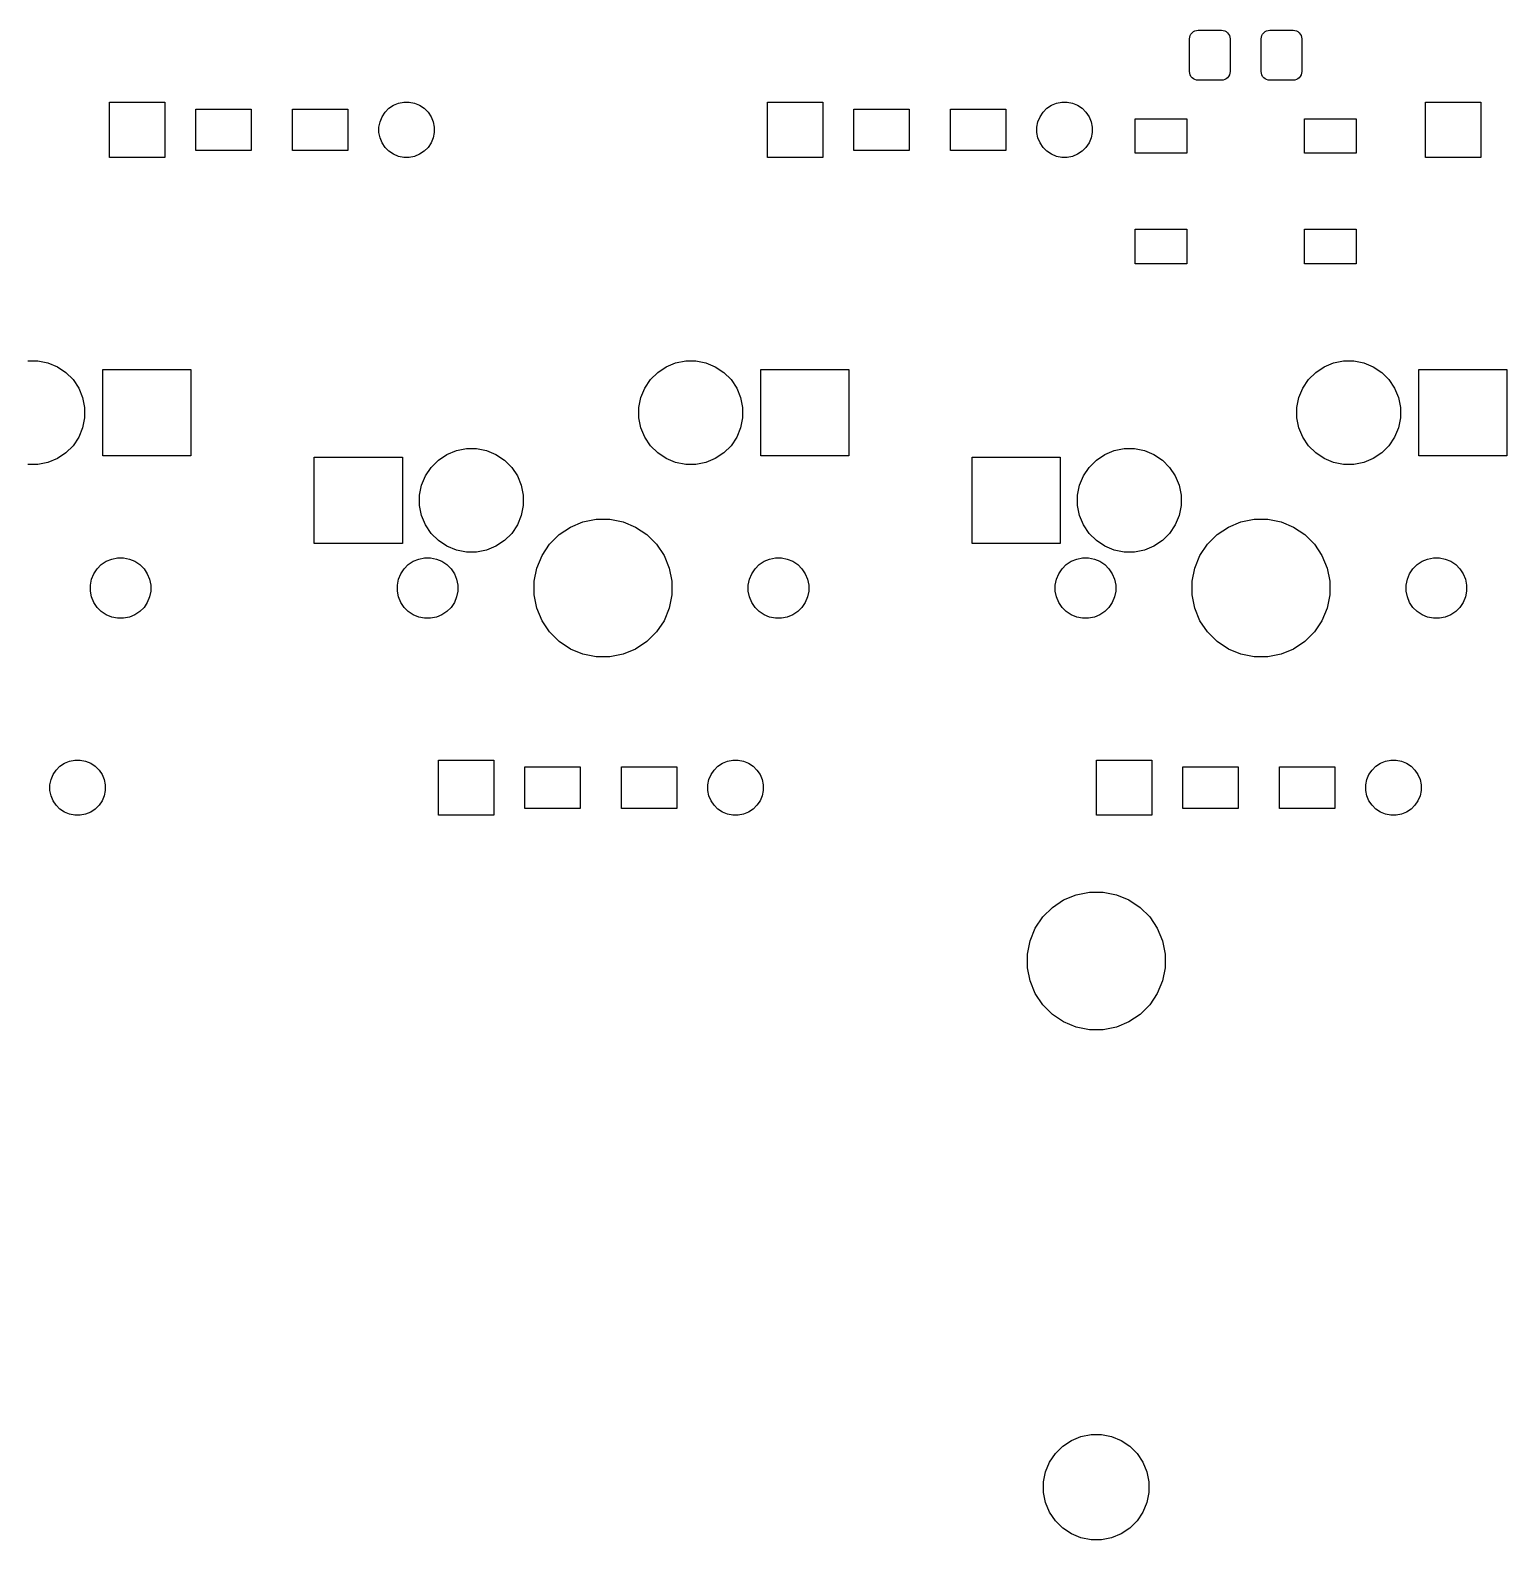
# Model space of a CAD drawing. Extents: x 49 to 351, y -118 to -25.
# Drawn here: x 197.73 to 240.48, y -118.05 to -74.33 of the extents above; entities that cross this region are included whole.
import ezdxf

# ---------------------------------------------------------------- set-up
doc = ezdxf.new("R2010")
doc.units = 0
doc.layers.add('BLACK', color=7, linetype='CONTINUOUS')

msp = doc.modelspace()

# ---------------------------------------------------------------- linework, layer by layer
at = {"layer": 'BLACK', "linetype": 'CONTINUOUS'}
for p, q in [((231.293, -74.582), (231.298, -74.5332)), ((231.293, -75.532), (231.293, -74.582)), ((231.298, -74.5332), (231.312, -74.4863)), ((231.312, -74.4863), (231.335, -74.4431)), ((231.335, -74.4431), (231.366, -74.4052)), ((231.366, -74.4052), (231.404, -74.3741)), ((231.404, -74.3741), (231.447, -74.351)), ((231.447, -74.351), (231.494, -74.3368)), ((231.494, -74.3368), (231.543, -74.332)), ((231.543, -74.332), (232.218, -74.332)), ((232.218, -74.332), (232.267, -74.3368)), ((232.267, -74.3368), (232.314, -74.351)), ((232.314, -74.351), (232.357, -74.3741)), ((232.357, -74.3741), (232.395, -74.4052)), ((232.395, -74.4052), (232.426, -74.4431)), ((232.426, -74.4431), (232.449, -74.4863)), ((232.449, -74.4863), (232.463, -74.5332)), ((232.463, -74.5332), (232.468, -74.582)), ((232.468, -74.582), (232.468, -75.532)), ((233.368, -74.582), (233.373, -74.5332)), ((233.368, -75.532), (233.368, -74.582)), ((233.373, -74.5332), (233.387, -74.4863)), ((233.387, -74.4863), (233.41, -74.4431)), ((233.41, -74.4431), (233.441, -74.4052)), ((233.441, -74.4052), (233.479, -74.3741)), ((233.479, -74.3741), (233.522, -74.351)), ((233.522, -74.351), (233.569, -74.3368)), ((233.569, -74.3368), (233.618, -74.332)), ((233.618, -74.332), (234.293, -74.332)), ((234.293, -74.332), (234.342, -74.3368)), ((234.342, -74.3368), (234.389, -74.351)), ((234.389, -74.351), (234.432, -74.3741)), ((234.432, -74.3741), (234.47, -74.4052)), ((234.47, -74.4052), (234.501, -74.4431)), ((234.501, -74.4431), (234.524, -74.4863)), ((234.524, -74.4863), (234.538, -74.5332)), ((234.538, -74.5332), (234.543, -74.582)), ((234.543, -74.582), (234.543, -75.532)), ((231.298, -75.5808), (231.293, -75.532)), ((231.312, -75.6277), (231.298, -75.5808)), ((232.463, -75.5808), (232.449, -75.6277)), ((232.468, -75.532), (232.463, -75.5808)), ((233.373, -75.5808), (233.368, -75.532)), ((233.387, -75.6277), (233.373, -75.5808)), ((234.538, -75.5808), (234.524, -75.6277)), ((234.543, -75.532), (234.538, -75.5808)), ((231.335, -75.6709), (231.312, -75.6277)), ((231.366, -75.7088), (231.335, -75.6709)), ((231.404, -75.7399), (231.366, -75.7088)), ((231.447, -75.763), (231.404, -75.7399)), ((231.494, -75.7772), (231.447, -75.763)), ((231.543, -75.782), (231.494, -75.7772)), ((232.218, -75.782), (231.543, -75.782)), ((232.267, -75.7772), (232.218, -75.782)), ((232.314, -75.763), (232.267, -75.7772)), ((232.357, -75.7399), (232.314, -75.763)), ((232.395, -75.7088), (232.357, -75.7399)), ((232.426, -75.6709), (232.395, -75.7088)), ((232.449, -75.6277), (232.426, -75.6709)), ((233.41, -75.6709), (233.387, -75.6277)), ((233.441, -75.7088), (233.41, -75.6709)), ((233.479, -75.7399), (233.441, -75.7088)), ((233.522, -75.763), (233.479, -75.7399)), ((233.569, -75.7772), (233.522, -75.763)), ((233.618, -75.782), (233.569, -75.7772)), ((234.293, -75.782), (233.618, -75.782)), ((234.342, -75.7772), (234.293, -75.782)), ((234.389, -75.763), (234.342, -75.7772)), ((234.432, -75.7399), (234.389, -75.763)), ((234.47, -75.7088), (234.432, -75.7399)), ((234.501, -75.6709), (234.47, -75.7088)), ((234.524, -75.6277), (234.501, -75.6709)), ((200.024, -78.016), (200.024, -76.416)), ((200.024, -76.416), (201.624, -76.416)), ((201.624, -76.416), (201.624, -78.016)), ((208.245, -76.507), (208.391, -76.4467)), ((208.391, -76.4467), (208.545, -76.416)), ((208.545, -76.416), (208.703, -76.416)), ((208.703, -76.416), (208.857, -76.4467)), ((208.857, -76.4467), (209.003, -76.507)), ((219.074, -78.016), (219.074, -76.416)), ((219.074, -76.416), (220.674, -76.416)), ((220.674, -76.416), (220.674, -78.016)), ((227.295, -76.507), (227.441, -76.4467)), ((227.441, -76.4467), (227.595, -76.416)), ((227.595, -76.416), (227.753, -76.416)), ((227.753, -76.416), (227.907, -76.4467)), ((227.907, -76.4467), (228.053, -76.507)), ((238.124, -78.016), (238.124, -76.416)), ((238.124, -76.416), (239.724, -76.416)), ((239.724, -76.416), (239.724, -78.016)), ((202.524, -77.816), (202.524, -76.616)), ((202.524, -76.616), (204.124, -76.616)), ((204.124, -76.616), (204.124, -77.816)), ((205.324, -77.816), (205.324, -76.616)), ((205.324, -76.616), (206.924, -76.616)), ((206.924, -76.616), (206.924, -77.816)), ((207.855, -76.9826), (207.915, -76.8371)), ((207.915, -76.8371), (208.003, -76.706)), ((208.003, -76.706), (208.114, -76.5946)), ((208.114, -76.5946), (208.245, -76.507)), ((209.003, -76.507), (209.134, -76.5946)), ((209.134, -76.5946), (209.245, -76.706)), ((209.245, -76.706), (209.333, -76.8371)), ((209.333, -76.8371), (209.393, -76.9826)), ((221.574, -77.816), (221.574, -76.616)), ((221.574, -76.616), (223.174, -76.616)), ((223.174, -76.616), (223.174, -77.816)), ((224.374, -77.816), (224.374, -76.616)), ((224.374, -76.616), (225.974, -76.616)), ((225.974, -76.616), (225.974, -77.816)), ((226.905, -76.9826), (226.965, -76.8371)), ((226.965, -76.8371), (227.053, -76.706)), ((227.053, -76.706), (227.164, -76.5946)), ((227.164, -76.5946), (227.295, -76.507)), ((228.053, -76.507), (228.184, -76.5946)), ((228.184, -76.5946), (228.295, -76.706)), ((228.295, -76.706), (228.383, -76.8371)), ((228.383, -76.8371), (228.443, -76.9826)), ((229.718, -77.894), (229.718, -76.894)), ((229.718, -76.894), (231.218, -76.894)), ((231.218, -76.894), (231.218, -77.894)), ((234.618, -77.894), (234.618, -76.894)), ((234.618, -76.894), (236.118, -76.894)), ((236.118, -76.894), (236.118, -77.894)), ((207.824, -77.1372), (207.855, -76.9826)), ((207.824, -77.2948), (207.824, -77.1372)), ((207.855, -77.4494), (207.824, -77.2948)), ((209.393, -76.9826), (209.424, -77.1372)), ((209.424, -77.2948), (209.393, -77.4494)), ((209.424, -77.1372), (209.424, -77.2948)), ((226.874, -77.1372), (226.905, -76.9826)), ((226.874, -77.2948), (226.874, -77.1372)), ((226.905, -77.4494), (226.874, -77.2948)), ((228.443, -76.9826), (228.474, -77.1372)), ((228.474, -77.2948), (228.443, -77.4494)), ((228.474, -77.1372), (228.474, -77.2948)), ((207.915, -77.5949), (207.855, -77.4494)), ((208.003, -77.726), (207.915, -77.5949)), ((208.114, -77.8374), (208.003, -77.726)), ((209.245, -77.726), (209.134, -77.8374)), ((209.333, -77.5949), (209.245, -77.726)), ((209.393, -77.4494), (209.333, -77.5949)), ((226.965, -77.5949), (226.905, -77.4494)), ((227.053, -77.726), (226.965, -77.5949)), ((227.164, -77.8374), (227.053, -77.726)), ((228.295, -77.726), (228.184, -77.8374)), ((228.383, -77.5949), (228.295, -77.726)), ((228.443, -77.4494), (228.383, -77.5949)), ((201.624, -78.016), (200.024, -78.016)), ((204.124, -77.816), (202.524, -77.816)), ((206.924, -77.816), (205.324, -77.816)), ((208.245, -77.925), (208.114, -77.8374)), ((208.391, -77.9853), (208.245, -77.925)), ((208.545, -78.016), (208.391, -77.9853)), ((208.703, -78.016), (208.545, -78.016)), ((208.857, -77.9853), (208.703, -78.016)), ((209.003, -77.925), (208.857, -77.9853)), ((209.134, -77.8374), (209.003, -77.925)), ((220.674, -78.016), (219.074, -78.016)), ((223.174, -77.816), (221.574, -77.816)), ((225.974, -77.816), (224.374, -77.816)), ((227.295, -77.925), (227.164, -77.8374)), ((227.441, -77.9853), (227.295, -77.925)), ((227.595, -78.016), (227.441, -77.9853)), ((227.753, -78.016), (227.595, -78.016)), ((227.907, -77.9853), (227.753, -78.016)), ((228.053, -77.925), (227.907, -77.9853)), ((228.184, -77.8374), (228.053, -77.925)), ((231.218, -77.894), (229.718, -77.894)), ((236.118, -77.894), (234.618, -77.894)), ((239.724, -78.016), (238.124, -78.016)), ((229.718, -81.094), (229.718, -80.094)), ((229.718, -80.094), (231.218, -80.094)), ((231.218, -80.094), (231.218, -81.094)), ((234.618, -81.094), (234.618, -80.094)), ((234.618, -80.094), (236.118, -80.094)), ((236.118, -80.094), (236.118, -81.094)), ((231.218, -81.094), (229.718, -81.094)), ((236.118, -81.094), (234.618, -81.094)), ((197.655, -83.9075), (197.95, -83.9075)), ((197.95, -83.9075), (198.24, -83.9651)), ((216.415, -83.9651), (216.705, -83.9075)), ((216.705, -83.9075), (217, -83.9075)), ((217, -83.9075), (217.29, -83.9651)), ((235.465, -83.9651), (235.755, -83.9075)), ((235.755, -83.9075), (236.05, -83.9075)), ((236.05, -83.9075), (236.34, -83.9651)), ((198.24, -83.9651), (198.513, -84.0782)), ((198.513, -84.0782), (198.759, -84.2424)), ((198.759, -84.2424), (198.968, -84.4513)), ((199.829, -86.6575), (199.829, -84.1575)), ((199.829, -84.1575), (202.379, -84.1575)), ((202.379, -84.1575), (202.379, -86.6575)), ((215.687, -84.4513), (215.896, -84.2424)), ((215.896, -84.2424), (216.142, -84.0782)), ((216.142, -84.0782), (216.415, -83.9651)), ((217.29, -83.9651), (217.563, -84.0782)), ((217.563, -84.0782), (217.809, -84.2424)), ((217.809, -84.2424), (218.018, -84.4513)), ((218.879, -86.6575), (218.879, -84.1575)), ((218.879, -84.1575), (221.429, -84.1575)), ((221.429, -84.1575), (221.429, -86.6575)), ((234.737, -84.4513), (234.946, -84.2424)), ((234.946, -84.2424), (235.192, -84.0782)), ((235.192, -84.0782), (235.465, -83.9651)), ((236.34, -83.9651), (236.613, -84.0782)), ((236.613, -84.0782), (236.859, -84.2424)), ((236.859, -84.2424), (237.068, -84.4513)), ((237.929, -86.6575), (237.929, -84.1575)), ((237.929, -84.1575), (240.48, -84.1575)), ((240.48, -84.1575), (240.48, -86.6575)), ((198.968, -84.4513), (199.132, -84.697)), ((199.132, -84.697), (199.245, -84.97)), ((215.41, -84.97), (215.523, -84.697)), ((215.523, -84.697), (215.687, -84.4513)), ((218.018, -84.4513), (218.182, -84.697)), ((218.182, -84.697), (218.295, -84.97)), ((234.46, -84.97), (234.573, -84.697)), ((234.573, -84.697), (234.737, -84.4513)), ((237.068, -84.4513), (237.232, -84.697)), ((237.232, -84.697), (237.345, -84.97)), ((199.245, -84.97), (199.302, -85.2598)), ((215.352, -85.2598), (215.41, -84.97)), ((218.295, -84.97), (218.352, -85.2598)), ((234.403, -85.2598), (234.46, -84.97)), ((237.345, -84.97), (237.403, -85.2598)), ((199.302, -85.5552), (199.245, -85.845)), ((199.302, -85.2598), (199.302, -85.5552)), ((215.352, -85.5552), (215.352, -85.2598)), ((215.41, -85.845), (215.352, -85.5552)), ((218.352, -85.5552), (218.295, -85.845)), ((218.352, -85.2598), (218.352, -85.5552)), ((234.403, -85.5552), (234.403, -85.2598)), ((234.46, -85.845), (234.403, -85.5552)), ((237.403, -85.5552), (237.345, -85.845)), ((237.403, -85.2598), (237.403, -85.5552)), ((199.245, -85.845), (199.132, -86.118)), ((215.523, -86.118), (215.41, -85.845)), ((218.295, -85.845), (218.182, -86.118)), ((234.573, -86.118), (234.46, -85.845)), ((237.345, -85.845), (237.232, -86.118)), ((198.968, -86.3637), (198.759, -86.5726)), ((199.132, -86.118), (198.968, -86.3637)), ((209.792, -86.6182), (210.065, -86.5051)), ((210.065, -86.5051), (210.355, -86.4475)), ((210.355, -86.4475), (210.65, -86.4475)), ((210.65, -86.4475), (210.94, -86.5051)), ((210.94, -86.5051), (211.213, -86.6182)), ((215.687, -86.3637), (215.523, -86.118)), ((215.896, -86.5726), (215.687, -86.3637)), ((218.018, -86.3637), (217.809, -86.5726)), ((218.182, -86.118), (218.018, -86.3637)), ((228.842, -86.6182), (229.115, -86.5051)), ((229.115, -86.5051), (229.405, -86.4475)), ((229.405, -86.4475), (229.7, -86.4475)), ((229.7, -86.4475), (229.99, -86.5051)), ((229.99, -86.5051), (230.263, -86.6182)), ((234.737, -86.3637), (234.573, -86.118)), ((234.946, -86.5726), (234.737, -86.3637)), ((237.068, -86.3637), (236.859, -86.5726)), ((237.232, -86.118), (237.068, -86.3637)), ((197.95, -86.9075), (197.655, -86.9075)), ((198.24, -86.8499), (197.95, -86.9075)), ((198.513, -86.7368), (198.24, -86.8499)), ((198.759, -86.5726), (198.513, -86.7368)), ((202.379, -86.6575), (199.829, -86.6575)), ((205.952, -89.1975), (205.952, -86.6975)), ((205.952, -86.6975), (208.502, -86.6975)), ((208.502, -86.6975), (208.502, -89.1975)), ((209.337, -86.9913), (209.546, -86.7824)), ((209.546, -86.7824), (209.792, -86.6182)), ((211.213, -86.6182), (211.459, -86.7824)), ((211.459, -86.7824), (211.668, -86.9913)), ((216.142, -86.7368), (215.896, -86.5726)), ((216.415, -86.8499), (216.142, -86.7368)), ((216.705, -86.9075), (216.415, -86.8499)), ((217, -86.9075), (216.705, -86.9075)), ((217.29, -86.8499), (217, -86.9075)), ((217.563, -86.7368), (217.29, -86.8499)), ((217.809, -86.5726), (217.563, -86.7368)), ((221.429, -86.6575), (218.879, -86.6575)), ((225.002, -89.1975), (225.002, -86.6975)), ((225.002, -86.6975), (227.552, -86.6975)), ((227.552, -86.6975), (227.552, -89.1975)), ((228.387, -86.9913), (228.596, -86.7824)), ((228.596, -86.7824), (228.842, -86.6182)), ((230.263, -86.6182), (230.509, -86.7824)), ((230.509, -86.7824), (230.718, -86.9913)), ((235.192, -86.7368), (234.946, -86.5726)), ((235.465, -86.8499), (235.192, -86.7368)), ((235.755, -86.9075), (235.465, -86.8499)), ((236.05, -86.9075), (235.755, -86.9075)), ((236.34, -86.8499), (236.05, -86.9075)), ((236.613, -86.7368), (236.34, -86.8499)), ((236.859, -86.5726), (236.613, -86.7368)), ((240.48, -86.6575), (237.929, -86.6575)), ((209.06, -87.51), (209.173, -87.237)), ((209.173, -87.237), (209.337, -86.9913)), ((211.668, -86.9913), (211.832, -87.237)), ((211.832, -87.237), (211.945, -87.51)), ((228.11, -87.51), (228.223, -87.237)), ((228.223, -87.237), (228.387, -86.9913)), ((230.718, -86.9913), (230.882, -87.237)), ((230.882, -87.237), (230.995, -87.51)), ((209.002, -87.7998), (209.06, -87.51)), ((209.002, -88.0952), (209.002, -87.7998)), ((211.945, -87.51), (212.002, -87.7998)), ((212.002, -87.7998), (212.002, -88.0952)), ((228.052, -87.7998), (228.11, -87.51)), ((228.052, -88.0952), (228.052, -87.7998)), ((230.995, -87.51), (231.052, -87.7998)), ((231.052, -87.7998), (231.052, -88.0952)), ((209.06, -88.385), (209.002, -88.0952)), ((212.002, -88.0952), (211.945, -88.385)), ((228.11, -88.385), (228.052, -88.0952)), ((231.052, -88.0952), (230.995, -88.385)), ((209.173, -88.658), (209.06, -88.385)), ((209.337, -88.9037), (209.173, -88.658)), ((211.832, -88.658), (211.668, -88.9037)), ((211.945, -88.385), (211.832, -88.658)), ((213.041, -88.9387), (213.368, -88.7205)), ((213.368, -88.7205), (213.731, -88.5702)), ((213.731, -88.5702), (214.116, -88.4936)), ((214.116, -88.4936), (214.509, -88.4936)), ((214.509, -88.4936), (214.894, -88.5702)), ((214.894, -88.5702), (215.257, -88.7205)), ((215.257, -88.7205), (215.584, -88.9387)), ((228.223, -88.658), (228.11, -88.385)), ((228.387, -88.9037), (228.223, -88.658)), ((230.882, -88.658), (230.718, -88.9037)), ((230.995, -88.385), (230.882, -88.658)), ((232.091, -88.9387), (232.418, -88.7205)), ((232.418, -88.7205), (232.781, -88.5702)), ((232.781, -88.5702), (233.166, -88.4936)), ((233.166, -88.4936), (233.559, -88.4936)), ((233.559, -88.4936), (233.944, -88.5702)), ((233.944, -88.5702), (234.307, -88.7205)), ((234.307, -88.7205), (234.634, -88.9387)), ((209.546, -89.1126), (209.337, -88.9037)), ((209.792, -89.2768), (209.546, -89.1126)), ((211.459, -89.1126), (211.213, -89.2768)), ((211.668, -88.9037), (211.459, -89.1126)), ((212.764, -89.2165), (213.041, -88.9387)), ((215.584, -88.9387), (215.861, -89.2165)), ((228.596, -89.1126), (228.387, -88.9037)), ((228.842, -89.2768), (228.596, -89.1126)), ((230.509, -89.1126), (230.263, -89.2768)), ((230.718, -88.9037), (230.509, -89.1126)), ((231.814, -89.2165), (232.091, -88.9387)), ((234.634, -88.9387), (234.911, -89.2165)), ((200.087, -89.6461), (200.256, -89.6125)), ((200.256, -89.6125), (200.429, -89.6125)), ((200.429, -89.6125), (200.598, -89.6461)), ((208.502, -89.1975), (205.952, -89.1975)), ((208.977, -89.6461), (209.146, -89.6125)), ((209.146, -89.6125), (209.319, -89.6125)), ((209.319, -89.6125), (209.488, -89.6461)), ((210.065, -89.3899), (209.792, -89.2768)), ((210.355, -89.4475), (210.065, -89.3899)), ((210.65, -89.4475), (210.355, -89.4475)), ((210.94, -89.3899), (210.65, -89.4475)), ((211.213, -89.2768), (210.94, -89.3899)), ((212.395, -89.9059), (212.546, -89.543)), ((212.546, -89.543), (212.764, -89.2165)), ((215.861, -89.2165), (216.079, -89.543)), ((216.079, -89.543), (216.23, -89.9059)), ((219.137, -89.6461), (219.306, -89.6125)), ((219.306, -89.6125), (219.479, -89.6125)), ((219.479, -89.6125), (219.648, -89.6461)), ((227.552, -89.1975), (225.002, -89.1975)), ((228.027, -89.6461), (228.196, -89.6125)), ((228.196, -89.6125), (228.369, -89.6125)), ((228.369, -89.6125), (228.538, -89.6461)), ((229.115, -89.3899), (228.842, -89.2768)), ((229.405, -89.4475), (229.115, -89.3899)), ((229.7, -89.4475), (229.405, -89.4475)), ((229.99, -89.3899), (229.7, -89.4475)), ((230.263, -89.2768), (229.99, -89.3899)), ((231.445, -89.9059), (231.596, -89.543)), ((231.596, -89.543), (231.814, -89.2165)), ((234.911, -89.2165), (235.129, -89.543)), ((235.129, -89.543), (235.28, -89.9059)), ((238.187, -89.6461), (238.356, -89.6125)), ((238.356, -89.6125), (238.529, -89.6125)), ((238.529, -89.6125), (238.698, -89.6461)), ((199.567, -90.073), (199.663, -89.9297)), ((199.663, -89.9297), (199.785, -89.8078)), ((199.785, -89.8078), (199.928, -89.7121)), ((199.928, -89.7121), (200.087, -89.6461)), ((200.598, -89.6461), (200.757, -89.7121)), ((200.757, -89.7121), (200.9, -89.8078)), ((200.9, -89.8078), (201.022, -89.9297)), ((201.022, -89.9297), (201.118, -90.073)), ((208.457, -90.073), (208.553, -89.9297)), ((208.553, -89.9297), (208.675, -89.8078)), ((208.675, -89.8078), (208.818, -89.7121)), ((208.818, -89.7121), (208.977, -89.6461)), ((209.488, -89.6461), (209.647, -89.7121)), ((209.647, -89.7121), (209.79, -89.8078)), ((209.79, -89.8078), (209.912, -89.9297)), ((209.912, -89.9297), (210.008, -90.073)), ((212.319, -90.2911), (212.395, -89.9059)), ((216.23, -89.9059), (216.306, -90.2911)), ((218.617, -90.073), (218.713, -89.9297)), ((218.713, -89.9297), (218.835, -89.8078)), ((218.835, -89.8078), (218.978, -89.7121)), ((218.978, -89.7121), (219.137, -89.6461)), ((219.648, -89.6461), (219.807, -89.7121)), ((219.807, -89.7121), (219.95, -89.8078)), ((219.95, -89.8078), (220.072, -89.9297)), ((220.072, -89.9297), (220.168, -90.073)), ((227.507, -90.073), (227.603, -89.9297)), ((227.603, -89.9297), (227.725, -89.8078)), ((227.725, -89.8078), (227.868, -89.7121)), ((227.868, -89.7121), (228.027, -89.6461)), ((228.538, -89.6461), (228.697, -89.7121)), ((228.697, -89.7121), (228.84, -89.8078)), ((228.84, -89.8078), (228.962, -89.9297)), ((228.962, -89.9297), (229.058, -90.073)), ((231.369, -90.2911), (231.445, -89.9059)), ((235.28, -89.9059), (235.356, -90.2911)), ((237.667, -90.073), (237.763, -89.9297)), ((237.763, -89.9297), (237.885, -89.8078)), ((237.885, -89.8078), (238.028, -89.7121)), ((238.028, -89.7121), (238.187, -89.6461)), ((238.698, -89.6461), (238.857, -89.7121)), ((238.857, -89.7121), (239, -89.8078)), ((239, -89.8078), (239.122, -89.9297)), ((239.122, -89.9297), (239.218, -90.073)), ((199.468, -90.4013), (199.501, -90.2323)), ((199.468, -90.5737), (199.468, -90.4013)), ((199.501, -90.2323), (199.567, -90.073)), ((201.118, -90.073), (201.184, -90.2323)), ((201.184, -90.2323), (201.218, -90.4013)), ((201.218, -90.4013), (201.218, -90.5737)), ((208.357, -90.4013), (208.391, -90.2323)), ((208.357, -90.5737), (208.357, -90.4013)), ((208.391, -90.2323), (208.457, -90.073)), ((210.008, -90.073), (210.074, -90.2323)), ((210.074, -90.2323), (210.107, -90.4013)), ((210.107, -90.4013), (210.107, -90.5737)), ((212.319, -90.6839), (212.319, -90.2911)), ((216.306, -90.2911), (216.306, -90.6839)), ((218.517, -90.4013), (218.551, -90.2323)), ((218.517, -90.5737), (218.517, -90.4013)), ((218.551, -90.2323), (218.617, -90.073)), ((220.168, -90.073), (220.234, -90.2323)), ((220.234, -90.2323), (220.267, -90.4013)), ((220.267, -90.4013), (220.267, -90.5737)), ((227.407, -90.4013), (227.441, -90.2323)), ((227.407, -90.5737), (227.407, -90.4013)), ((227.441, -90.2323), (227.507, -90.073)), ((229.058, -90.073), (229.124, -90.2323)), ((229.124, -90.2323), (229.157, -90.4013)), ((229.157, -90.4013), (229.157, -90.5737)), ((231.369, -90.6839), (231.369, -90.2911)), ((235.356, -90.2911), (235.356, -90.6839)), ((237.567, -90.4013), (237.601, -90.2323)), ((237.567, -90.5737), (237.567, -90.4013)), ((237.601, -90.2323), (237.667, -90.073)), ((239.218, -90.073), (239.284, -90.2323)), ((239.284, -90.2323), (239.317, -90.4013)), ((239.317, -90.4013), (239.317, -90.5737)), ((199.501, -90.7427), (199.468, -90.5737)), ((199.567, -90.902), (199.501, -90.7427)), ((199.663, -91.0453), (199.567, -90.902)), ((201.118, -90.902), (201.022, -91.0453)), ((201.184, -90.7427), (201.118, -90.902)), ((201.218, -90.5737), (201.184, -90.7427)), ((208.391, -90.7427), (208.357, -90.5737)), ((208.457, -90.902), (208.391, -90.7427)), ((208.553, -91.0453), (208.457, -90.902)), ((210.008, -90.902), (209.912, -91.0453)), ((210.074, -90.7427), (210.008, -90.902)), ((210.107, -90.5737), (210.074, -90.7427)), ((212.395, -91.0691), (212.319, -90.6839)), ((216.306, -90.6839), (216.23, -91.0691)), ((218.551, -90.7427), (218.517, -90.5737)), ((218.617, -90.902), (218.551, -90.7427)), ((218.713, -91.0453), (218.617, -90.902)), ((220.168, -90.902), (220.072, -91.0453)), ((220.234, -90.7427), (220.168, -90.902)), ((220.267, -90.5737), (220.234, -90.7427)), ((227.441, -90.7427), (227.407, -90.5737)), ((227.507, -90.902), (227.441, -90.7427)), ((227.603, -91.0453), (227.507, -90.902)), ((229.058, -90.902), (228.962, -91.0453)), ((229.124, -90.7427), (229.058, -90.902)), ((229.157, -90.5737), (229.124, -90.7427)), ((231.445, -91.0691), (231.369, -90.6839)), ((235.356, -90.6839), (235.28, -91.0691)), ((237.601, -90.7427), (237.567, -90.5737)), ((237.667, -90.902), (237.601, -90.7427)), ((237.763, -91.0453), (237.667, -90.902)), ((239.218, -90.902), (239.122, -91.0453)), ((239.284, -90.7427), (239.218, -90.902)), ((239.317, -90.5737), (239.284, -90.7427)), ((199.785, -91.1672), (199.663, -91.0453)), ((199.928, -91.2629), (199.785, -91.1672)), ((200.087, -91.3289), (199.928, -91.2629)), ((200.256, -91.3625), (200.087, -91.3289)), ((200.598, -91.3289), (200.429, -91.3625)), ((200.757, -91.2629), (200.598, -91.3289)), ((200.9, -91.1672), (200.757, -91.2629)), ((201.022, -91.0453), (200.9, -91.1672)), ((208.675, -91.1672), (208.553, -91.0453)), ((208.818, -91.2629), (208.675, -91.1672)), ((208.977, -91.3289), (208.818, -91.2629)), ((209.146, -91.3625), (208.977, -91.3289)), ((209.488, -91.3289), (209.319, -91.3625)), ((209.647, -91.2629), (209.488, -91.3289)), ((209.79, -91.1672), (209.647, -91.2629)), ((209.912, -91.0453), (209.79, -91.1672)), ((212.546, -91.432), (212.395, -91.0691)), ((216.23, -91.0691), (216.079, -91.432)), ((218.835, -91.1672), (218.713, -91.0453)), ((218.978, -91.2629), (218.835, -91.1672)), ((219.137, -91.3289), (218.978, -91.2629)), ((219.306, -91.3625), (219.137, -91.3289)), ((219.648, -91.3289), (219.479, -91.3625)), ((219.807, -91.2629), (219.648, -91.3289)), ((219.95, -91.1672), (219.807, -91.2629)), ((220.072, -91.0453), (219.95, -91.1672)), ((227.725, -91.1672), (227.603, -91.0453)), ((227.868, -91.2629), (227.725, -91.1672)), ((228.027, -91.3289), (227.868, -91.2629)), ((228.196, -91.3625), (228.027, -91.3289)), ((228.538, -91.3289), (228.369, -91.3625)), ((228.697, -91.2629), (228.538, -91.3289)), ((228.84, -91.1672), (228.697, -91.2629)), ((228.962, -91.0453), (228.84, -91.1672)), ((231.596, -91.432), (231.445, -91.0691)), ((235.28, -91.0691), (235.129, -91.432)), ((237.885, -91.1672), (237.763, -91.0453)), ((238.028, -91.2629), (237.885, -91.1672)), ((238.187, -91.3289), (238.028, -91.2629)), ((238.356, -91.3625), (238.187, -91.3289)), ((238.698, -91.3289), (238.529, -91.3625)), ((238.857, -91.2629), (238.698, -91.3289)), ((239, -91.1672), (238.857, -91.2629)), ((239.122, -91.0453), (239, -91.1672)), ((200.429, -91.3625), (200.256, -91.3625)), ((209.319, -91.3625), (209.146, -91.3625)), ((212.764, -91.7585), (212.546, -91.432)), ((213.041, -92.0363), (212.764, -91.7585)), ((215.861, -91.7585), (215.584, -92.0363)), ((216.079, -91.432), (215.861, -91.7585)), ((219.479, -91.3625), (219.306, -91.3625)), ((228.369, -91.3625), (228.196, -91.3625)), ((231.814, -91.7585), (231.596, -91.432)), ((232.091, -92.0363), (231.814, -91.7585)), ((234.911, -91.7585), (234.634, -92.0363)), ((235.129, -91.432), (234.911, -91.7585)), ((238.529, -91.3625), (238.356, -91.3625)), ((213.368, -92.2545), (213.041, -92.0363)), ((215.584, -92.0363), (215.257, -92.2545)), ((232.418, -92.2545), (232.091, -92.0363)), ((234.634, -92.0363), (234.307, -92.2545)), ((213.731, -92.4048), (213.368, -92.2545)), ((214.116, -92.4814), (213.731, -92.4048)), ((214.509, -92.4814), (214.116, -92.4814)), ((214.894, -92.4048), (214.509, -92.4814)), ((215.257, -92.2545), (214.894, -92.4048)), ((232.781, -92.4048), (232.418, -92.2545)), ((233.166, -92.4814), (232.781, -92.4048)), ((233.559, -92.4814), (233.166, -92.4814)), ((233.944, -92.4048), (233.559, -92.4814)), ((234.307, -92.2545), (233.944, -92.4048)), ((198.478, -95.756), (198.589, -95.6446)), ((198.589, -95.6446), (198.72, -95.557)), ((198.72, -95.557), (198.866, -95.4967)), ((198.866, -95.4967), (199.02, -95.466)), ((199.02, -95.466), (199.178, -95.466)), ((199.178, -95.466), (199.332, -95.4967)), ((199.332, -95.4967), (199.478, -95.557)), ((199.478, -95.557), (199.609, -95.6446)), ((199.609, -95.6446), (199.72, -95.756)), ((209.549, -97.066), (209.549, -95.466)), ((209.549, -95.466), (211.149, -95.466)), ((211.149, -95.466), (211.149, -97.066)), ((212.049, -96.866), (212.049, -95.666)), ((212.049, -95.666), (213.649, -95.666)), ((213.649, -95.666), (213.649, -96.866)), ((214.849, -96.866), (214.849, -95.666)), ((214.849, -95.666), (216.449, -95.666)), ((216.449, -95.666), (216.449, -96.866)), ((217.528, -95.756), (217.639, -95.6446)), ((217.639, -95.6446), (217.77, -95.557)), ((217.77, -95.557), (217.916, -95.4967)), ((217.916, -95.4967), (218.07, -95.466)), ((218.07, -95.466), (218.228, -95.466)), ((218.228, -95.466), (218.382, -95.4967)), ((218.382, -95.4967), (218.528, -95.557)), ((218.528, -95.557), (218.659, -95.6446)), ((218.659, -95.6446), (218.77, -95.756)), ((228.599, -97.066), (228.599, -95.466)), ((228.599, -95.466), (230.199, -95.466)), ((230.199, -95.466), (230.199, -97.066)), ((231.099, -96.866), (231.099, -95.666)), ((231.099, -95.666), (232.699, -95.666)), ((232.699, -95.666), (232.699, -96.866)), ((233.899, -96.866), (233.899, -95.666)), ((233.899, -95.666), (235.499, -95.666)), ((235.499, -95.666), (235.499, -96.866)), ((236.578, -95.756), (236.689, -95.6446)), ((236.689, -95.6446), (236.82, -95.557)), ((236.82, -95.557), (236.966, -95.4967)), ((236.966, -95.4967), (237.12, -95.466)), ((237.12, -95.466), (237.278, -95.466)), ((237.278, -95.466), (237.432, -95.4967)), ((237.432, -95.4967), (237.578, -95.557)), ((237.578, -95.557), (237.709, -95.6446)), ((237.709, -95.6446), (237.82, -95.756)), ((198.299, -96.1872), (198.33, -96.0326)), ((198.33, -96.0326), (198.39, -95.8871)), ((198.39, -95.8871), (198.478, -95.756)), ((199.72, -95.756), (199.808, -95.8871)), ((199.808, -95.8871), (199.868, -96.0326)), ((199.868, -96.0326), (199.899, -96.1872)), ((217.349, -96.1872), (217.38, -96.0326)), ((217.38, -96.0326), (217.44, -95.8871)), ((217.44, -95.8871), (217.528, -95.756)), ((218.77, -95.756), (218.858, -95.8871)), ((218.858, -95.8871), (218.918, -96.0326)), ((218.918, -96.0326), (218.949, -96.1872)), ((236.399, -96.1872), (236.43, -96.0326)), ((236.43, -96.0326), (236.49, -95.8871)), ((236.49, -95.8871), (236.578, -95.756)), ((237.82, -95.756), (237.908, -95.8871)), ((237.908, -95.8871), (237.968, -96.0326)), ((237.968, -96.0326), (237.999, -96.1872)), ((198.299, -96.3448), (198.299, -96.1872)), ((198.33, -96.4994), (198.299, -96.3448)), ((198.39, -96.6449), (198.33, -96.4994)), ((199.868, -96.4994), (199.808, -96.6449)), ((199.899, -96.3448), (199.868, -96.4994)), ((199.899, -96.1872), (199.899, -96.3448)), ((217.349, -96.3448), (217.349, -96.1872)), ((217.38, -96.4994), (217.349, -96.3448)), ((217.44, -96.6449), (217.38, -96.4994)), ((218.918, -96.4994), (218.858, -96.6449)), ((218.949, -96.3448), (218.918, -96.4994)), ((218.949, -96.1872), (218.949, -96.3448)), ((236.399, -96.3448), (236.399, -96.1872)), ((236.43, -96.4994), (236.399, -96.3448)), ((236.49, -96.6449), (236.43, -96.4994)), ((237.968, -96.4994), (237.908, -96.6449)), ((237.999, -96.3448), (237.968, -96.4994)), ((237.999, -96.1872), (237.999, -96.3448)), ((198.478, -96.776), (198.39, -96.6449)), ((198.589, -96.8874), (198.478, -96.776)), ((198.72, -96.975), (198.589, -96.8874)), ((198.866, -97.0353), (198.72, -96.975)), ((199.02, -97.066), (198.866, -97.0353)), ((199.332, -97.0353), (199.178, -97.066)), ((199.478, -96.975), (199.332, -97.0353)), ((199.609, -96.8874), (199.478, -96.975)), ((199.72, -96.776), (199.609, -96.8874)), ((199.808, -96.6449), (199.72, -96.776)), ((213.649, -96.866), (212.049, -96.866)), ((216.449, -96.866), (214.849, -96.866)), ((217.528, -96.776), (217.44, -96.6449)), ((217.639, -96.8874), (217.528, -96.776)), ((217.77, -96.975), (217.639, -96.8874)), ((217.916, -97.0353), (217.77, -96.975)), ((218.07, -97.066), (217.916, -97.0353)), ((218.382, -97.0353), (218.228, -97.066)), ((218.528, -96.975), (218.382, -97.0353)), ((218.659, -96.8874), (218.528, -96.975)), ((218.77, -96.776), (218.659, -96.8874)), ((218.858, -96.6449), (218.77, -96.776)), ((232.699, -96.866), (231.099, -96.866)), ((235.499, -96.866), (233.899, -96.866)), ((236.578, -96.776), (236.49, -96.6449)), ((236.689, -96.8874), (236.578, -96.776)), ((236.82, -96.975), (236.689, -96.8874)), ((236.966, -97.0353), (236.82, -96.975)), ((237.12, -97.066), (236.966, -97.0353)), ((237.432, -97.0353), (237.278, -97.066)), ((237.578, -96.975), (237.432, -97.0353)), ((237.709, -96.8874), (237.578, -96.975)), ((237.82, -96.776), (237.709, -96.8874)), ((237.908, -96.6449), (237.82, -96.776)), ((199.178, -97.066), (199.02, -97.066)), ((211.149, -97.066), (209.549, -97.066)), ((218.228, -97.066), (218.07, -97.066)), ((230.199, -97.066), (228.599, -97.066)), ((237.278, -97.066), (237.12, -97.066)), ((227.323, -99.7337), (227.649, -99.5155)), ((227.649, -99.5155), (228.012, -99.3652)), ((228.012, -99.3652), (228.397, -99.2886)), ((228.397, -99.2886), (228.79, -99.2886)), ((228.79, -99.2886), (229.175, -99.3652)), ((229.175, -99.3652), (229.538, -99.5155)), ((229.538, -99.5155), (229.865, -99.7337)), ((226.827, -100.338), (227.045, -100.011)), ((227.045, -100.011), (227.323, -99.7337)), ((229.865, -99.7337), (230.142, -100.011)), ((230.142, -100.011), (230.361, -100.338)), ((226.676, -100.701), (226.827, -100.338)), ((230.361, -100.338), (230.511, -100.701)), ((226.6, -101.086), (226.676, -100.701)), ((230.511, -100.701), (230.588, -101.086)), ((226.6, -101.479), (226.6, -101.086)), ((230.588, -101.086), (230.588, -101.479)), ((226.676, -101.864), (226.6, -101.479)), ((230.588, -101.479), (230.511, -101.864)), ((226.827, -102.227), (226.676, -101.864)), ((227.045, -102.554), (226.827, -102.227)), ((230.361, -102.227), (230.142, -102.554)), ((230.511, -101.864), (230.361, -102.227)), ((227.323, -102.831), (227.045, -102.554)), ((230.142, -102.554), (229.865, -102.831)), ((227.649, -103.049), (227.323, -102.831)), ((228.012, -103.2), (227.649, -103.049)), ((229.538, -103.049), (229.175, -103.2)), ((229.865, -102.831), (229.538, -103.049)), ((228.397, -103.276), (228.012, -103.2)), ((228.79, -103.276), (228.397, -103.276)), ((229.175, -103.2), (228.79, -103.276)), ((227.41, -115.551), (227.622, -115.339)), ((227.622, -115.339), (227.872, -115.172)), ((227.872, -115.172), (228.149, -115.057)), ((228.149, -115.057), (228.444, -114.998)), ((228.444, -114.998), (228.744, -114.998)), ((228.744, -114.998), (229.038, -115.057)), ((229.038, -115.057), (229.316, -115.172)), ((229.316, -115.172), (229.565, -115.339)), ((229.565, -115.339), (229.777, -115.551)), ((227.128, -116.078), (227.243, -115.801)), ((227.243, -115.801), (227.41, -115.551)), ((229.777, -115.551), (229.944, -115.801)), ((229.944, -115.801), (230.059, -116.078)), ((227.07, -116.372), (227.128, -116.078)), ((230.059, -116.078), (230.118, -116.372)), ((227.07, -116.673), (227.07, -116.372)), ((227.128, -116.967), (227.07, -116.673)), ((230.118, -116.673), (230.059, -116.967)), ((230.118, -116.372), (230.118, -116.673)), ((227.243, -117.244), (227.128, -116.967)), ((230.059, -116.967), (229.944, -117.244)), ((227.41, -117.494), (227.243, -117.244)), ((227.622, -117.706), (227.41, -117.494)), ((229.777, -117.494), (229.565, -117.706)), ((229.944, -117.244), (229.777, -117.494)), ((227.872, -117.873), (227.622, -117.706)), ((228.149, -117.988), (227.872, -117.873)), ((228.444, -118.046), (228.149, -117.988)), ((229.038, -117.988), (228.744, -118.046)), ((229.316, -117.873), (229.038, -117.988)), ((229.565, -117.706), (229.316, -117.873)), ((228.744, -118.046), (228.444, -118.046))]:
    msp.add_line(p, q, dxfattribs=at)

doc.saveas('drawing.dxf')
